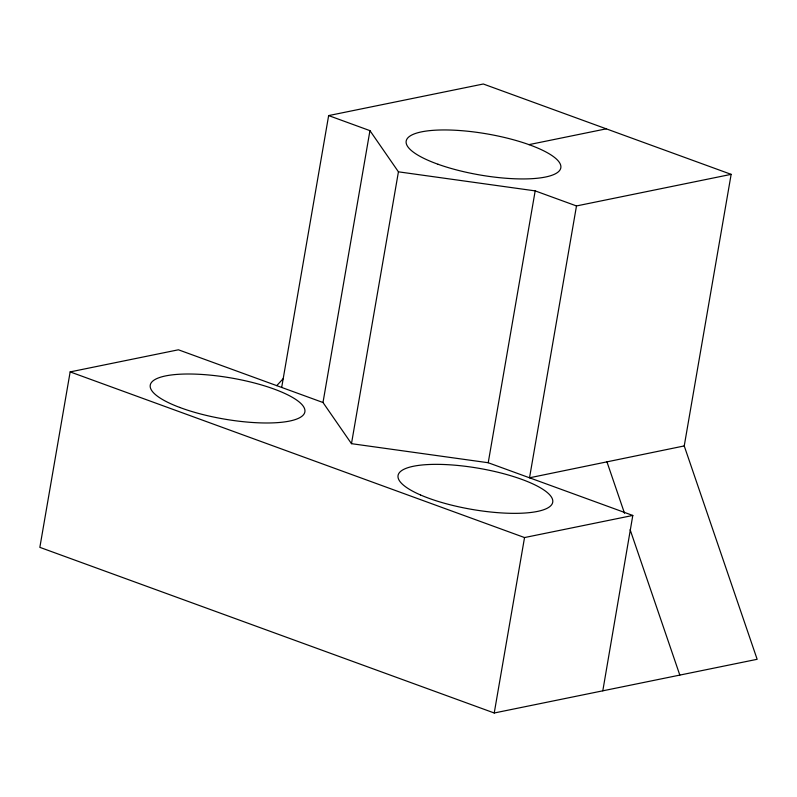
<?xml version="1.0" encoding="UTF-8"?>
<svg xmlns="http://www.w3.org/2000/svg" width="797" height="797" viewBox="0 0 797 797"><rect width="100%" height="100%" fill="white"/><g stroke="black" fill="none" stroke-linecap="round" stroke-linejoin="round"><path stroke-width="1.2" d="M602.801 690.83L632.798 515.45L488.222 462.738L351.477 443.67L322.994 402.505L178.418 349.793L70.156 371.9L39.85 547.35L494.23 712.996L757.15 659.298L684.234 445.931L731.148 174.354L483.301 84.004L328.643 115.585L281.68 387.442M322.994 402.505L369.947 130.648L328.643 115.585M351.477 443.67L398.43 171.823L369.947 130.648M488.222 462.738L535.176 190.881L398.43 171.823M731.148 174.354L576.49 205.945L529.527 477.802L684.234 445.931M494.23 712.996L524.536 537.557L632.798 515.45M276.748 385.638L283.204 378.645M528.949 144.636L606.278 128.835M535.176 190.881L576.49 205.945M70.156 371.9L524.536 537.557M606.906 461.722L624.529 513.308M630.138 529.726L679.821 675.099M420.457 494.937A78.475 20.842 9.8 0 0 550.089 506.364A78.475 20.842 9.8 0 0 455.645 465.259A78.475 20.842 9.8 0 0 420.457 494.937M179.634 407.406A78.475 20.842 9.8 0 0 304.155 413.802A78.475 20.842 9.8 0 0 198.871 374.281A78.475 20.842 9.8 0 0 179.634 407.406M438.041 164.262A78.475 20.842 9.8 0 0 560.48 168.974A78.475 20.842 9.8 0 0 451.959 130.1A78.475 20.842 9.8 0 0 438.041 164.262"/></g></svg>
